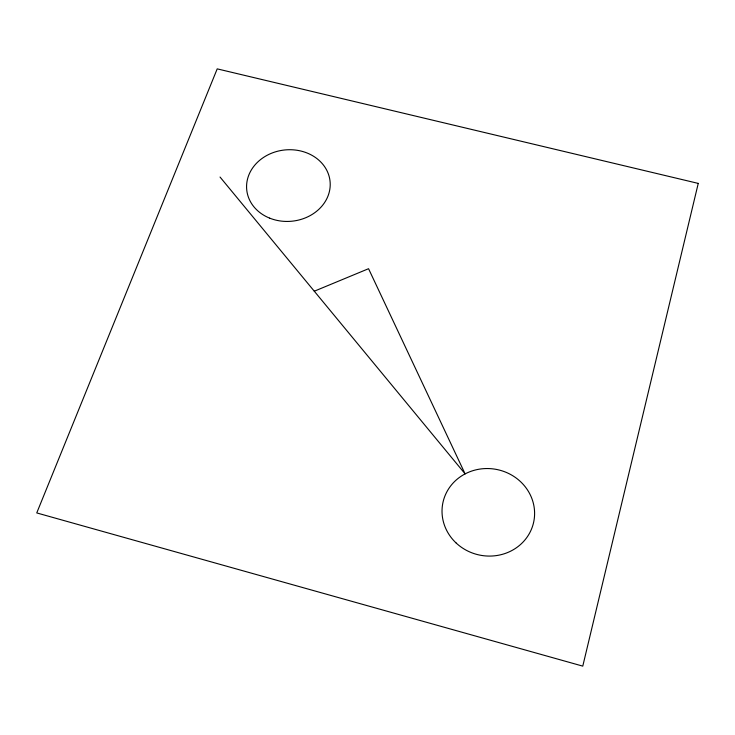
<?xml version="1.0" encoding="UTF-8"?>
<svg xmlns="http://www.w3.org/2000/svg" width="735" height="735" viewBox="0 0 735 735"><rect width="100%" height="100%" fill="white"/><g stroke="black" fill="none" stroke-linecap="round" stroke-linejoin="round"><path stroke-width="1.1" d="M314.286 291.207L368.557 268.707L465.108 473.882L220.031 177.043M698.25 183.401L582.772 666.13L36.75 512.929L217.211 68.869L698.25 183.401M269.662 218.139A41.877 35.794 -5.8 0 0 330.144 182.326A41.877 35.794 -5.8 0 0 265.372 156.279A41.877 35.794 -5.8 0 0 269.662 218.139M456.224 543.082A46.415 43.65 12.2 0 0 533.252 523.89A46.415 43.65 12.2 0 0 475.462 469.959A46.415 43.65 12.2 0 0 456.224 543.082"/></g></svg>
